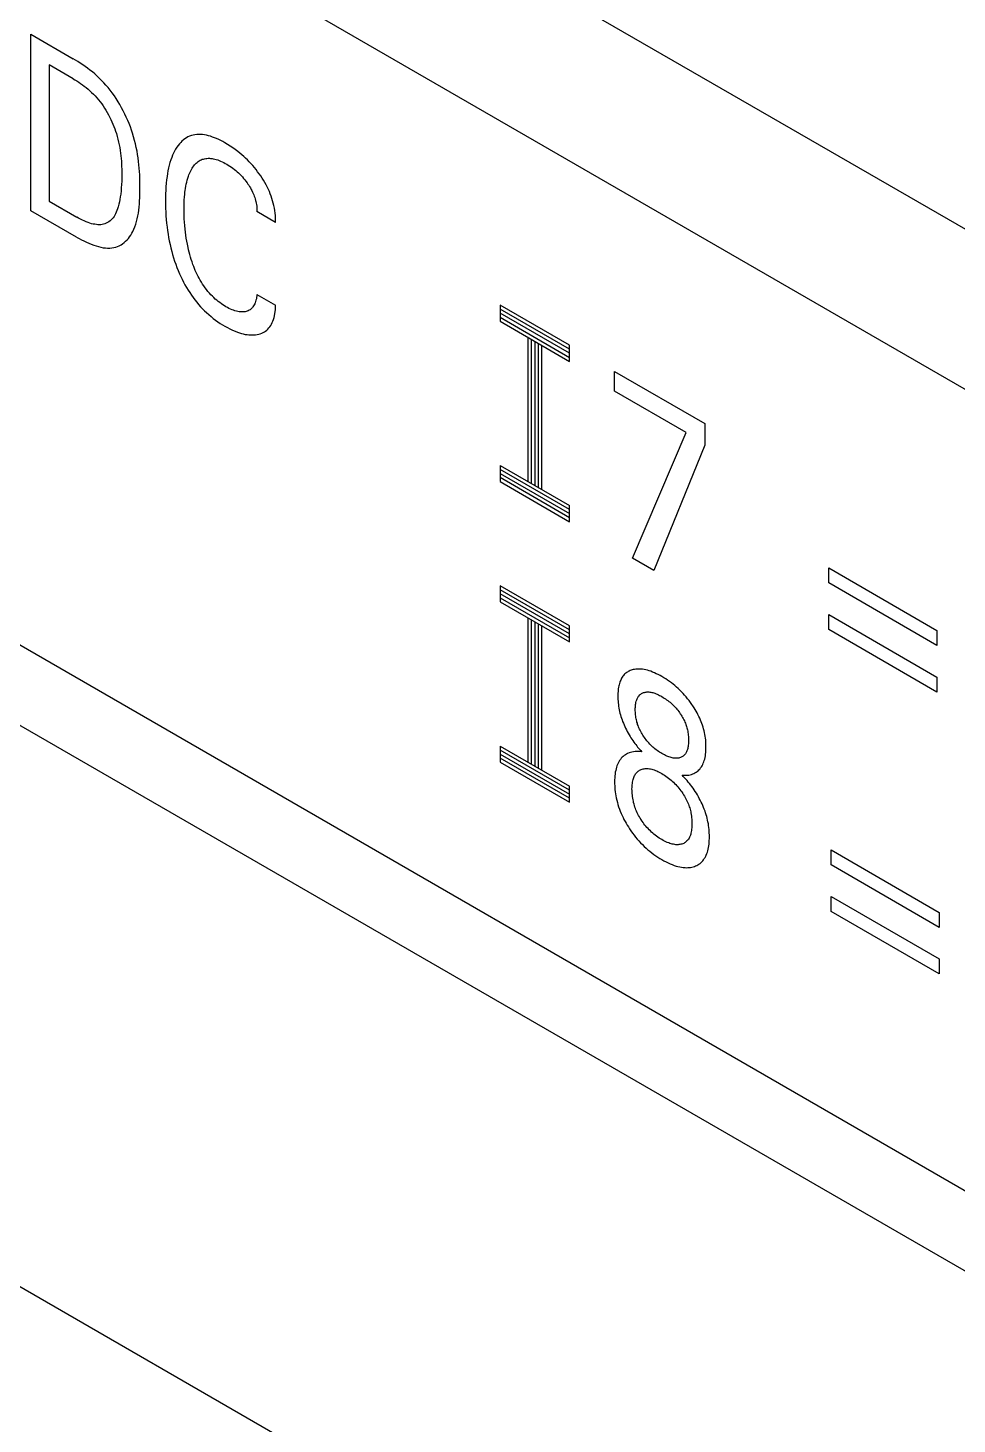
# Model space of a CAD drawing. Extents: x 0 to 420, y 0 to 297.
# Drawn here: x 195.82 to 205.29, y 165.42 to 179.64 of the extents above; entities that cross this region are included whole.
import ezdxf

# ---------------------------------------------------------------- set-up
doc = ezdxf.new("R2010")
doc.units = 0
doc.header["$LTSCALE"] = 23.1
doc.layers.add('40000_ISO', color=7, linetype='CONTINUOUS')

msp = doc.modelspace()

# ---------------------------------------------------------------- linework, layer by layer
at = {"layer": '40000_ISO', "color": 7, "linetype": 'CONTINUOUS'}
for p, q in [((220.716, 168.734), (171.572, 197.107)), ((220.009, 167.509), (170.865, 195.882)), ((220.009, 159.344), (170.865, 187.717)), ((219.656, 158.732), (170.511, 187.104)), ((165.562, 184.247), (214.706, 155.874)), ((195.856, 177.779), (195.856, 179.576)), ((195.856, 179.576), (196.285, 179.328)), ((196.309, 179.314), (196.285, 179.328)), ((196.041, 179.265), (196.041, 177.876)), ((196.285, 179.124), (196.041, 179.265)), ((196.334, 179.299), (196.309, 179.314)), ((196.358, 179.283), (196.334, 179.299)), ((196.383, 179.266), (196.358, 179.283)), ((196.408, 179.249), (196.383, 179.266)), ((196.432, 179.231), (196.408, 179.249)), ((196.457, 179.212), (196.432, 179.231)), ((196.481, 179.193), (196.457, 179.212)), ((196.505, 179.172), (196.481, 179.193)), ((196.285, 179.124), (196.304, 179.113)), ((196.304, 179.113), (196.323, 179.101)), ((196.323, 179.101), (196.342, 179.089)), ((196.342, 179.089), (196.361, 179.076)), ((196.361, 179.076), (196.38, 179.062)), ((196.38, 179.062), (196.399, 179.048)), ((196.399, 179.048), (196.418, 179.033)), ((196.418, 179.033), (196.437, 179.017)), ((196.529, 179.151), (196.505, 179.172)), ((196.552, 179.129), (196.529, 179.151)), ((196.575, 179.107), (196.552, 179.129)), ((196.598, 179.083), (196.575, 179.107)), ((196.62, 179.059), (196.598, 179.083)), ((196.642, 179.033), (196.62, 179.059)), ((196.663, 179.007), (196.642, 179.033)), ((196.437, 179.017), (196.456, 179.001)), ((196.456, 179.001), (196.474, 178.984)), ((196.474, 178.984), (196.492, 178.967)), ((196.492, 178.967), (196.51, 178.948)), ((196.51, 178.948), (196.527, 178.929)), ((196.527, 178.929), (196.544, 178.91)), ((196.544, 178.91), (196.56, 178.889)), ((196.56, 178.889), (196.576, 178.868)), ((196.684, 178.979), (196.663, 179.007)), ((196.705, 178.95), (196.684, 178.979)), ((196.724, 178.921), (196.705, 178.95)), ((196.743, 178.89), (196.724, 178.921)), ((196.762, 178.86), (196.743, 178.89)), ((196.576, 178.868), (196.591, 178.847)), ((196.591, 178.847), (196.605, 178.825)), ((196.605, 178.825), (196.619, 178.803)), ((196.619, 178.803), (196.632, 178.78)), ((196.632, 178.78), (196.645, 178.757)), ((196.645, 178.757), (196.657, 178.734)), ((196.779, 178.828), (196.762, 178.86)), ((196.796, 178.796), (196.779, 178.828)), ((196.812, 178.764), (196.796, 178.796)), ((196.827, 178.732), (196.812, 178.764)), ((196.657, 178.734), (196.669, 178.71)), ((196.669, 178.71), (196.68, 178.686)), ((196.68, 178.686), (196.69, 178.662)), ((196.69, 178.662), (196.7, 178.638)), ((196.7, 178.638), (196.709, 178.613)), ((196.709, 178.613), (196.718, 178.589)), ((196.841, 178.699), (196.827, 178.732)), ((196.855, 178.666), (196.841, 178.699)), ((196.868, 178.633), (196.855, 178.666)), ((196.879, 178.601), (196.868, 178.633)), ((196.718, 178.589), (196.726, 178.565)), ((196.726, 178.565), (196.734, 178.536)), ((196.734, 178.536), (196.742, 178.507)), ((196.742, 178.507), (196.749, 178.478)), ((196.749, 178.478), (196.755, 178.45)), ((196.89, 178.568), (196.879, 178.601)), ((196.901, 178.531), (196.89, 178.568)), ((196.911, 178.495), (196.901, 178.531)), ((196.92, 178.459), (196.911, 178.495)), ((197.381, 178.475), (197.368, 178.461)), ((197.394, 178.488), (197.381, 178.475)), ((197.408, 178.501), (197.394, 178.488)), ((197.423, 178.512), (197.408, 178.501)), ((197.439, 178.522), (197.423, 178.512)), ((197.455, 178.531), (197.439, 178.522)), ((197.472, 178.539), (197.455, 178.531)), ((197.49, 178.545), (197.472, 178.539)), ((197.507, 178.55), (197.49, 178.545)), ((197.525, 178.553), (197.507, 178.55)), ((197.544, 178.555), (197.525, 178.553)), ((197.563, 178.556), (197.544, 178.555)), ((197.583, 178.556), (197.563, 178.556)), ((197.603, 178.555), (197.583, 178.556)), ((197.623, 178.552), (197.603, 178.555)), ((197.644, 178.548), (197.623, 178.552)), ((197.664, 178.543), (197.644, 178.548)), ((197.685, 178.537), (197.664, 178.543)), ((197.705, 178.53), (197.685, 178.537)), ((197.726, 178.523), (197.705, 178.53)), ((197.747, 178.514), (197.726, 178.523)), ((197.768, 178.504), (197.747, 178.514)), ((197.789, 178.494), (197.768, 178.504)), ((197.81, 178.483), (197.789, 178.494)), ((197.831, 178.471), (197.81, 178.483)), ((197.858, 178.455), (197.831, 178.471)), ((196.755, 178.45), (196.76, 178.422)), ((196.76, 178.422), (196.765, 178.394)), ((196.765, 178.394), (196.769, 178.366)), ((196.769, 178.366), (196.772, 178.339)), ((196.772, 178.339), (196.775, 178.311)), ((196.928, 178.423), (196.92, 178.459)), ((196.936, 178.387), (196.928, 178.423)), ((196.942, 178.352), (196.936, 178.387)), ((196.947, 178.317), (196.942, 178.352)), ((197.289, 178.323), (197.28, 178.297)), ((197.298, 178.345), (197.289, 178.323)), ((197.308, 178.367), (197.298, 178.345)), ((197.318, 178.387), (197.308, 178.367)), ((197.329, 178.407), (197.318, 178.387)), ((197.341, 178.426), (197.329, 178.407)), ((197.354, 178.444), (197.341, 178.426)), ((197.368, 178.461), (197.354, 178.444)), ((197.884, 178.438), (197.858, 178.455)), ((197.911, 178.421), (197.884, 178.438)), ((197.937, 178.402), (197.911, 178.421)), ((197.964, 178.382), (197.937, 178.402)), ((197.984, 178.366), (197.964, 178.382)), ((198.003, 178.349), (197.984, 178.366)), ((198.023, 178.332), (198.003, 178.349)), ((198.042, 178.314), (198.023, 178.332)), ((196.775, 178.311), (196.777, 178.284)), ((196.777, 178.284), (196.778, 178.257)), ((196.778, 178.257), (196.779, 178.231)), ((196.779, 178.231), (196.78, 178.204)), ((196.78, 178.204), (196.781, 178.178)), ((196.781, 178.178), (196.781, 178.152)), ((196.952, 178.282), (196.947, 178.317)), ((196.955, 178.247), (196.952, 178.282)), ((196.959, 178.213), (196.955, 178.247)), ((196.961, 178.179), (196.959, 178.213)), ((196.963, 178.145), (196.961, 178.179)), ((197.251, 178.187), (197.246, 178.158)), ((197.257, 178.216), (197.251, 178.187)), ((197.264, 178.244), (197.257, 178.216)), ((197.271, 178.271), (197.264, 178.244)), ((197.28, 178.297), (197.271, 178.271)), ((197.476, 178.173), (197.483, 178.187)), ((197.483, 178.187), (197.49, 178.2)), ((197.49, 178.2), (197.497, 178.212)), ((197.497, 178.212), (197.505, 178.224)), ((197.505, 178.224), (197.514, 178.236)), ((197.514, 178.236), (197.522, 178.245)), ((197.522, 178.245), (197.53, 178.255)), ((197.53, 178.255), (197.539, 178.264)), ((197.539, 178.264), (197.548, 178.272)), ((197.548, 178.272), (197.558, 178.279)), ((197.558, 178.279), (197.568, 178.286)), ((197.568, 178.286), (197.578, 178.293)), ((197.578, 178.293), (197.589, 178.298)), ((197.589, 178.298), (197.601, 178.303)), ((197.601, 178.303), (197.612, 178.306)), ((197.612, 178.306), (197.624, 178.309)), ((197.624, 178.309), (197.636, 178.311)), ((197.636, 178.311), (197.648, 178.312)), ((197.648, 178.312), (197.66, 178.313)), ((197.66, 178.313), (197.673, 178.313)), ((197.673, 178.313), (197.686, 178.312)), ((197.686, 178.312), (197.7, 178.31)), ((197.7, 178.31), (197.713, 178.308)), ((197.713, 178.308), (197.728, 178.305)), ((197.728, 178.305), (197.743, 178.301)), ((197.743, 178.301), (197.758, 178.296)), ((197.758, 178.296), (197.773, 178.29)), ((197.773, 178.29), (197.788, 178.284)), ((197.788, 178.284), (197.804, 178.277)), ((197.804, 178.277), (197.819, 178.269)), ((197.819, 178.269), (197.835, 178.261)), ((197.835, 178.261), (197.85, 178.252)), ((197.85, 178.252), (197.866, 178.243)), ((197.866, 178.243), (197.882, 178.233)), ((197.882, 178.233), (197.897, 178.223)), ((197.897, 178.223), (197.913, 178.212)), ((197.913, 178.212), (197.928, 178.2)), ((197.928, 178.2), (197.942, 178.188)), ((197.942, 178.188), (197.956, 178.176)), ((198.061, 178.296), (198.042, 178.314)), ((198.08, 178.277), (198.061, 178.296)), ((198.098, 178.258), (198.08, 178.277)), ((198.115, 178.239), (198.098, 178.258)), ((198.132, 178.219), (198.115, 178.239)), ((198.149, 178.198), (198.132, 178.219)), ((198.165, 178.177), (198.149, 178.198)), ((198.181, 178.156), (198.165, 178.177)), ((196.778, 178.048), (196.776, 178.014)), ((196.78, 178.082), (196.778, 178.048)), ((196.781, 178.152), (196.78, 178.117)), ((196.78, 178.117), (196.78, 178.082)), ((196.964, 178.111), (196.963, 178.145)), ((196.965, 178.077), (196.964, 178.111)), ((196.966, 178.044), (196.965, 178.077)), ((196.966, 178.011), (196.966, 178.044)), ((197.233, 178.06), (197.231, 178.024)), ((197.237, 178.094), (197.233, 178.06)), ((197.242, 178.129), (197.237, 178.094)), ((197.246, 178.158), (197.242, 178.129)), ((197.433, 178.029), (197.437, 178.05)), ((197.437, 178.05), (197.442, 178.071)), ((197.442, 178.071), (197.447, 178.091)), ((197.447, 178.091), (197.453, 178.111)), ((197.453, 178.111), (197.459, 178.131)), ((197.459, 178.131), (197.465, 178.145)), ((197.465, 178.145), (197.47, 178.159)), ((197.47, 178.159), (197.476, 178.173)), ((197.956, 178.176), (197.97, 178.164)), ((197.97, 178.164), (197.984, 178.151)), ((197.984, 178.151), (197.997, 178.137)), ((197.997, 178.137), (198.01, 178.123)), ((198.01, 178.123), (198.022, 178.109)), ((198.022, 178.109), (198.034, 178.095)), ((198.034, 178.095), (198.046, 178.08)), ((198.046, 178.08), (198.057, 178.064)), ((198.057, 178.064), (198.066, 178.051)), ((198.066, 178.051), (198.075, 178.038)), ((198.075, 178.038), (198.083, 178.025)), ((198.196, 178.134), (198.181, 178.156)), ((198.211, 178.112), (198.196, 178.134)), ((198.225, 178.09), (198.211, 178.112)), ((198.238, 178.067), (198.225, 178.09)), ((198.251, 178.044), (198.238, 178.067)), ((198.263, 178.021), (198.251, 178.044)), ((196.762, 177.895), (196.757, 177.87)), ((196.766, 177.922), (196.762, 177.895)), ((196.77, 177.948), (196.766, 177.922)), ((196.773, 177.981), (196.77, 177.948)), ((196.776, 178.014), (196.773, 177.981)), ((196.962, 177.879), (196.964, 177.912)), ((196.964, 177.912), (196.965, 177.944)), ((196.965, 177.944), (196.966, 177.977)), ((196.966, 177.977), (196.966, 178.011)), ((197.227, 177.952), (197.226, 177.915)), ((197.226, 177.915), (197.226, 177.878)), ((197.228, 177.988), (197.227, 177.952)), ((197.231, 178.024), (197.228, 177.988)), ((197.418, 177.89), (197.42, 177.919)), ((197.42, 177.919), (197.422, 177.949)), ((197.422, 177.949), (197.424, 177.967)), ((197.424, 177.967), (197.427, 177.985)), ((197.427, 177.985), (197.43, 178.007)), ((197.43, 178.007), (197.433, 178.029)), ((198.083, 178.025), (198.092, 178.011)), ((198.092, 178.011), (198.099, 177.997)), ((198.099, 177.997), (198.107, 177.984)), ((198.107, 177.984), (198.113, 177.969)), ((198.113, 177.969), (198.12, 177.956)), ((198.12, 177.956), (198.125, 177.942)), ((198.125, 177.942), (198.13, 177.928)), ((198.13, 177.928), (198.135, 177.914)), ((198.135, 177.914), (198.14, 177.9)), ((198.14, 177.9), (198.143, 177.885)), ((198.274, 177.997), (198.263, 178.021)), ((198.284, 177.974), (198.274, 177.997)), ((198.294, 177.95), (198.284, 177.974)), ((198.302, 177.927), (198.294, 177.95)), ((198.31, 177.903), (198.302, 177.927)), ((198.317, 177.879), (198.31, 177.903)), ((196.321, 177.511), (195.856, 177.779)), ((196.041, 177.876), (196.322, 177.714)), ((196.725, 177.764), (196.718, 177.749)), ((196.732, 177.78), (196.725, 177.764)), ((196.738, 177.797), (196.732, 177.78)), ((196.745, 177.82), (196.738, 177.797)), ((196.752, 177.845), (196.745, 177.82)), ((196.757, 177.87), (196.752, 177.845)), ((196.945, 177.726), (196.95, 177.755)), ((196.95, 177.755), (196.954, 177.785)), ((196.954, 177.785), (196.958, 177.816)), ((196.958, 177.816), (196.96, 177.848)), ((196.96, 177.848), (196.962, 177.879)), ((197.226, 177.878), (197.226, 177.841)), ((197.226, 177.841), (197.227, 177.804)), ((197.227, 177.804), (197.228, 177.766)), ((197.228, 177.766), (197.231, 177.728)), ((197.416, 177.829), (197.417, 177.859)), ((197.416, 177.798), (197.416, 177.829)), ((197.416, 177.765), (197.416, 177.798)), ((197.417, 177.731), (197.416, 177.765)), ((197.417, 177.859), (197.418, 177.89)), ((198.143, 177.885), (198.147, 177.872)), ((198.147, 177.872), (198.15, 177.856)), ((198.15, 177.856), (198.153, 177.841)), ((198.153, 177.841), (198.155, 177.827)), ((198.155, 177.827), (198.157, 177.812)), ((198.157, 177.812), (198.158, 177.798)), ((198.158, 177.798), (198.158, 177.784)), ((198.158, 177.784), (198.158, 177.77)), ((198.348, 177.661), (198.158, 177.77)), ((198.324, 177.856), (198.317, 177.879)), ((198.329, 177.832), (198.324, 177.856)), ((198.335, 177.807), (198.329, 177.832)), ((198.339, 177.781), (198.335, 177.807)), ((198.343, 177.756), (198.339, 177.781)), ((198.345, 177.732), (198.343, 177.756)), ((196.341, 177.703), (196.322, 177.714)), ((196.361, 177.693), (196.341, 177.703)), ((196.38, 177.683), (196.361, 177.693)), ((196.399, 177.675), (196.38, 177.683)), ((196.418, 177.666), (196.399, 177.675)), ((196.437, 177.659), (196.418, 177.666)), ((196.455, 177.653), (196.437, 177.659)), ((196.474, 177.647), (196.455, 177.653)), ((196.49, 177.644), (196.474, 177.647)), ((196.506, 177.641), (196.49, 177.644)), ((196.522, 177.638), (196.506, 177.641)), ((196.537, 177.637), (196.522, 177.638)), ((196.552, 177.637), (196.537, 177.637)), ((196.567, 177.637), (196.552, 177.637)), ((196.581, 177.639), (196.567, 177.637)), ((196.595, 177.641), (196.581, 177.639)), ((196.609, 177.646), (196.595, 177.641)), ((196.623, 177.651), (196.609, 177.646)), ((196.637, 177.658), (196.623, 177.651)), ((196.65, 177.666), (196.637, 177.658)), ((196.662, 177.675), (196.65, 177.666)), ((196.673, 177.685), (196.662, 177.675)), ((196.684, 177.696), (196.673, 177.685)), ((196.694, 177.708), (196.684, 177.696)), ((196.702, 177.721), (196.694, 177.708)), ((196.711, 177.735), (196.702, 177.721)), ((196.718, 177.749), (196.711, 177.735)), ((196.905, 177.591), (196.915, 177.616)), ((196.915, 177.616), (196.924, 177.642)), ((196.924, 177.642), (196.932, 177.669)), ((196.932, 177.669), (196.939, 177.697)), ((196.939, 177.697), (196.945, 177.726)), ((197.231, 177.728), (197.234, 177.69)), ((197.234, 177.69), (197.237, 177.651)), ((197.237, 177.651), (197.242, 177.612)), ((197.242, 177.612), (197.246, 177.577)), ((197.418, 177.697), (197.417, 177.731)), ((197.42, 177.663), (197.418, 177.697)), ((197.422, 177.628), (197.42, 177.663)), ((197.426, 177.593), (197.422, 177.628)), ((198.347, 177.707), (198.345, 177.732)), ((198.348, 177.684), (198.347, 177.707)), ((198.348, 177.661), (198.348, 177.684)), ((196.321, 177.511), (196.346, 177.497)), ((196.346, 177.497), (196.371, 177.484)), ((196.371, 177.484), (196.395, 177.471)), ((196.395, 177.471), (196.42, 177.459)), ((196.805, 177.455), (196.82, 177.468)), ((196.82, 177.468), (196.835, 177.482)), ((196.835, 177.482), (196.848, 177.497)), ((196.848, 177.497), (196.861, 177.513)), ((196.861, 177.513), (196.873, 177.53)), ((196.873, 177.53), (196.884, 177.549)), ((196.884, 177.549), (196.894, 177.568)), ((196.894, 177.568), (196.905, 177.591)), ((197.246, 177.577), (197.252, 177.542)), ((197.252, 177.542), (197.258, 177.507)), ((197.258, 177.507), (197.264, 177.472)), ((197.264, 177.472), (197.272, 177.436)), ((197.429, 177.562), (197.426, 177.593)), ((197.433, 177.531), (197.429, 177.562)), ((197.438, 177.5), (197.433, 177.531)), ((197.443, 177.469), (197.438, 177.5)), ((197.449, 177.437), (197.443, 177.469)), ((196.42, 177.459), (196.445, 177.448)), ((196.445, 177.448), (196.47, 177.438)), ((196.47, 177.438), (196.495, 177.429)), ((196.495, 177.429), (196.519, 177.42)), ((196.519, 177.42), (196.543, 177.414)), ((196.543, 177.414), (196.567, 177.408)), ((196.567, 177.408), (196.59, 177.403)), ((196.59, 177.403), (196.614, 177.401)), ((196.614, 177.401), (196.636, 177.399)), ((196.636, 177.399), (196.658, 177.399)), ((196.658, 177.399), (196.679, 177.401)), ((196.679, 177.401), (196.699, 177.404)), ((196.699, 177.404), (196.719, 177.409)), ((196.719, 177.409), (196.737, 177.415)), ((196.737, 177.415), (196.755, 177.423)), ((196.755, 177.423), (196.773, 177.432)), ((196.773, 177.432), (196.789, 177.443)), ((196.789, 177.443), (196.805, 177.455)), ((197.272, 177.436), (197.28, 177.401)), ((197.28, 177.401), (197.289, 177.365)), ((197.289, 177.365), (197.298, 177.332)), ((197.298, 177.332), (197.308, 177.3)), ((197.456, 177.405), (197.449, 177.437)), ((197.461, 177.381), (197.456, 177.405)), ((197.468, 177.356), (197.461, 177.381)), ((197.474, 177.332), (197.468, 177.356)), ((197.481, 177.307), (197.474, 177.332)), ((197.308, 177.3), (197.319, 177.267)), ((197.319, 177.267), (197.33, 177.235)), ((197.33, 177.235), (197.342, 177.202)), ((197.342, 177.202), (197.355, 177.17)), ((197.489, 177.282), (197.481, 177.307)), ((197.497, 177.258), (197.489, 177.282)), ((197.506, 177.233), (197.497, 177.258)), ((197.514, 177.212), (197.506, 177.233)), ((197.522, 177.192), (197.514, 177.212)), ((197.53, 177.171), (197.522, 177.192)), ((197.355, 177.17), (197.369, 177.138)), ((197.369, 177.138), (197.382, 177.109)), ((197.382, 177.109), (197.395, 177.081)), ((197.395, 177.081), (197.409, 177.053)), ((197.409, 177.053), (197.424, 177.026)), ((197.539, 177.151), (197.53, 177.171)), ((197.549, 177.131), (197.539, 177.151)), ((197.559, 177.111), (197.549, 177.131)), ((197.569, 177.091), (197.559, 177.111)), ((197.58, 177.071), (197.569, 177.091)), ((197.592, 177.052), (197.58, 177.071)), ((197.604, 177.032), (197.592, 177.052)), ((197.424, 177.026), (197.44, 176.998)), ((197.44, 176.998), (197.456, 176.971)), ((197.456, 176.971), (197.473, 176.945)), ((197.473, 176.945), (197.49, 176.919)), ((197.49, 176.919), (197.508, 176.895)), ((197.617, 177.013), (197.604, 177.032)), ((197.631, 176.994), (197.617, 177.013)), ((197.644, 176.976), (197.631, 176.994)), ((197.659, 176.958), (197.644, 176.976)), ((197.673, 176.941), (197.659, 176.958)), ((197.688, 176.924), (197.673, 176.941)), ((197.704, 176.908), (197.688, 176.924)), ((197.718, 176.894), (197.704, 176.908)), ((198.156, 176.911), (198.154, 176.896)), ((198.158, 176.926), (198.156, 176.911)), ((198.158, 176.926), (198.348, 176.817)), ((197.508, 176.895), (197.526, 176.87)), ((197.526, 176.87), (197.544, 176.847)), ((197.544, 176.847), (197.564, 176.824)), ((197.564, 176.824), (197.583, 176.802)), ((197.583, 176.802), (197.603, 176.781)), ((197.603, 176.781), (197.624, 176.761)), ((197.624, 176.761), (197.644, 176.741)), ((197.733, 176.88), (197.718, 176.894)), ((197.749, 176.867), (197.733, 176.88)), ((197.764, 176.855), (197.749, 176.867)), ((197.779, 176.843), (197.764, 176.855)), ((197.795, 176.832), (197.779, 176.843)), ((197.81, 176.822), (197.795, 176.832)), ((197.826, 176.812), (197.81, 176.822)), ((197.842, 176.802), (197.826, 176.812)), ((197.857, 176.794), (197.842, 176.802)), ((197.873, 176.785), (197.857, 176.794)), ((197.889, 176.778), (197.873, 176.785)), ((197.904, 176.771), (197.889, 176.778)), ((197.92, 176.765), (197.904, 176.771)), ((197.934, 176.76), (197.92, 176.765)), ((197.948, 176.756), (197.934, 176.76)), ((197.962, 176.753), (197.948, 176.756)), ((198.059, 176.757), (198.049, 176.754)), ((198.069, 176.761), (198.059, 176.757)), ((198.078, 176.766), (198.069, 176.761)), ((198.087, 176.771), (198.078, 176.766)), ((198.095, 176.777), (198.087, 176.771)), ((198.103, 176.784), (198.095, 176.777)), ((198.111, 176.792), (198.103, 176.784)), ((198.117, 176.801), (198.111, 176.792)), ((198.124, 176.81), (198.117, 176.801)), ((198.13, 176.82), (198.124, 176.81)), ((198.135, 176.831), (198.13, 176.82)), ((198.14, 176.842), (198.135, 176.831)), ((198.144, 176.855), (198.14, 176.842)), ((198.148, 176.868), (198.144, 176.855)), ((198.152, 176.882), (198.148, 176.868)), ((198.154, 176.896), (198.152, 176.882)), ((198.344, 176.751), (198.346, 176.773)), ((198.346, 176.773), (198.347, 176.794)), ((198.347, 176.794), (198.348, 176.817)), ((200.634, 176.817), (200.634, 176.654)), ((201.341, 176.409), (200.634, 176.817)), ((201.341, 176.368), (200.634, 176.776)), ((197.644, 176.741), (197.667, 176.721)), ((197.667, 176.721), (197.69, 176.701)), ((197.69, 176.701), (197.713, 176.683)), ((197.713, 176.683), (197.737, 176.665)), ((197.737, 176.665), (197.76, 176.648)), ((197.76, 176.648), (197.784, 176.632)), ((197.784, 176.632), (197.807, 176.618)), ((197.807, 176.618), (197.831, 176.603)), ((197.975, 176.751), (197.962, 176.753)), ((197.989, 176.749), (197.975, 176.751)), ((198.001, 176.748), (197.989, 176.749)), ((198.014, 176.749), (198.001, 176.748)), ((198.026, 176.75), (198.014, 176.749)), ((198.037, 176.751), (198.026, 176.75)), ((198.049, 176.754), (198.037, 176.751)), ((198.298, 176.611), (198.306, 176.625)), ((198.306, 176.625), (198.314, 176.64)), ((198.314, 176.64), (198.32, 176.656)), ((198.32, 176.656), (198.326, 176.672)), ((198.326, 176.672), (198.332, 176.691)), ((198.332, 176.691), (198.337, 176.71)), ((198.337, 176.71), (198.341, 176.731)), ((198.341, 176.731), (198.344, 176.751)), ((201.341, 176.327), (200.634, 176.735)), ((200.634, 176.695), (201.341, 176.286)), ((200.634, 176.654), (201.341, 176.245)), ((197.831, 176.603), (197.857, 176.589)), ((197.857, 176.589), (197.883, 176.575)), ((197.883, 176.575), (197.909, 176.563)), ((197.909, 176.563), (197.935, 176.552)), ((197.935, 176.552), (197.96, 176.542)), ((197.96, 176.542), (197.98, 176.535)), ((197.98, 176.535), (197.999, 176.529)), ((197.999, 176.529), (198.019, 176.524)), ((198.019, 176.524), (198.038, 176.52)), ((198.038, 176.52), (198.057, 176.517)), ((198.057, 176.517), (198.075, 176.515)), ((198.075, 176.515), (198.093, 176.514)), ((198.093, 176.514), (198.11, 176.514)), ((198.11, 176.514), (198.127, 176.514)), ((198.127, 176.514), (198.144, 176.516)), ((198.144, 176.516), (198.16, 176.519)), ((198.16, 176.519), (198.176, 176.522)), ((198.176, 176.522), (198.191, 176.527)), ((198.191, 176.527), (198.206, 176.532)), ((198.206, 176.532), (198.22, 176.539)), ((198.22, 176.539), (198.233, 176.546)), ((198.233, 176.546), (198.246, 176.554)), ((198.246, 176.554), (198.258, 176.564)), ((198.258, 176.564), (198.269, 176.574)), ((198.269, 176.574), (198.28, 176.586)), ((198.28, 176.586), (198.289, 176.598)), ((198.289, 176.598), (198.298, 176.611)), ((200.917, 176.49), (200.917, 175.021)), ((200.952, 176.47), (200.952, 175)), ((200.988, 176.45), (200.988, 174.98)), ((201.023, 176.429), (201.023, 174.959)), ((201.059, 174.939), (201.059, 176.409)), ((201.341, 176.245), (201.341, 176.409)), ((201.801, 175.942), (201.801, 176.143)), ((201.801, 176.143), (202.721, 175.612)), ((202.53, 175.521), (201.801, 175.942)), ((201.984, 174.241), (202.53, 175.521)), ((202.721, 175.612), (202.721, 175.392)), ((202.721, 175.392), (202.202, 174.116)), ((200.634, 175.184), (200.634, 175.021)), ((200.634, 175.184), (201.341, 174.776)), ((201.341, 174.735), (200.634, 175.143)), ((200.634, 175.102), (201.341, 174.694)), ((201.341, 174.653), (200.634, 175.062)), ((200.634, 175.021), (201.341, 174.612)), ((201.341, 174.612), (201.341, 174.776)), ((202.202, 174.116), (201.984, 174.241)), ((203.982, 173.988), (203.982, 174.141)), ((203.982, 174.141), (205.085, 173.504)), ((200.634, 173.959), (200.634, 173.796)), ((201.341, 173.551), (200.634, 173.959)), ((201.341, 173.51), (200.634, 173.918)), ((205.085, 173.351), (203.982, 173.988)), ((201.341, 173.469), (200.634, 173.878)), ((200.634, 173.837), (201.341, 173.429)), ((200.634, 173.796), (201.341, 173.388)), ((200.917, 173.633), (200.917, 172.163)), ((203.982, 173.514), (203.982, 173.667)), ((203.982, 173.667), (205.085, 173.03)), ((200.952, 173.612), (200.952, 172.143)), ((200.988, 173.592), (200.988, 172.122)), ((201.023, 173.571), (201.023, 172.102)), ((201.059, 172.081), (201.059, 173.551)), ((201.341, 173.388), (201.341, 173.551)), ((205.085, 172.877), (203.982, 173.514)), ((205.085, 173.504), (205.085, 173.351)), ((201.906, 173.062), (201.899, 173.054)), ((201.914, 173.069), (201.906, 173.062)), ((201.923, 173.075), (201.914, 173.069)), ((201.931, 173.081), (201.923, 173.075)), ((201.94, 173.086), (201.931, 173.081)), ((201.95, 173.091), (201.94, 173.086)), ((201.959, 173.095), (201.95, 173.091)), ((201.969, 173.099), (201.959, 173.095)), ((201.979, 173.102), (201.969, 173.099)), ((201.991, 173.106), (201.979, 173.102)), ((202.003, 173.108), (201.991, 173.106)), ((202.016, 173.11), (202.003, 173.108)), ((202.029, 173.111), (202.016, 173.11)), ((202.042, 173.111), (202.029, 173.111)), ((202.055, 173.111), (202.042, 173.111)), ((202.068, 173.111), (202.055, 173.111)), ((202.085, 173.109), (202.068, 173.111)), ((202.101, 173.106), (202.085, 173.109)), ((202.118, 173.103), (202.101, 173.106)), ((202.135, 173.099), (202.118, 173.103)), ((202.152, 173.094), (202.135, 173.099)), ((202.17, 173.088), (202.152, 173.094)), ((202.188, 173.081), (202.17, 173.088)), ((202.207, 173.073), (202.188, 173.081)), ((202.226, 173.064), (202.207, 173.073)), ((202.245, 173.055), (202.226, 173.064)), ((201.841, 172.925), (201.839, 172.91)), ((201.844, 172.939), (201.841, 172.925)), ((201.847, 172.952), (201.844, 172.939)), ((201.851, 172.965), (201.847, 172.952)), ((201.854, 172.977), (201.851, 172.965)), ((201.858, 172.988), (201.854, 172.977)), ((201.863, 172.999), (201.858, 172.988)), ((201.868, 173.009), (201.863, 172.999)), ((201.873, 173.019), (201.868, 173.009)), ((201.879, 173.029), (201.873, 173.019)), ((201.885, 173.038), (201.879, 173.029)), ((201.892, 173.046), (201.885, 173.038)), ((201.899, 173.054), (201.892, 173.046)), ((202.264, 173.045), (202.245, 173.055)), ((202.283, 173.034), (202.264, 173.045)), ((202.303, 173.023), (202.283, 173.034)), ((202.322, 173.011), (202.303, 173.023)), ((202.341, 172.998), (202.322, 173.011)), ((202.36, 172.985), (202.341, 172.998)), ((202.379, 172.971), (202.36, 172.985)), ((202.397, 172.956), (202.379, 172.971)), ((202.415, 172.942), (202.397, 172.956)), ((202.432, 172.927), (202.415, 172.942)), ((202.449, 172.912), (202.432, 172.927)), ((205.085, 173.03), (205.085, 172.877)), ((201.836, 172.881), (201.835, 172.866)), ((201.835, 172.866), (201.835, 172.85)), ((201.835, 172.85), (201.835, 172.835)), ((201.835, 172.835), (201.835, 172.818)), ((201.835, 172.818), (201.835, 172.801)), ((201.835, 172.801), (201.836, 172.784)), ((201.838, 172.896), (201.836, 172.881)), ((201.836, 172.784), (201.838, 172.767)), ((201.839, 172.91), (201.838, 172.896)), ((202.019, 172.772), (202.021, 172.783)), ((202.021, 172.783), (202.024, 172.791)), ((202.024, 172.791), (202.027, 172.799)), ((202.027, 172.799), (202.03, 172.807)), ((202.03, 172.807), (202.033, 172.814)), ((202.033, 172.814), (202.037, 172.822)), ((202.037, 172.822), (202.041, 172.828)), ((202.041, 172.828), (202.045, 172.835)), ((202.045, 172.835), (202.05, 172.84)), ((202.05, 172.84), (202.055, 172.847)), ((202.055, 172.847), (202.061, 172.852)), ((202.061, 172.852), (202.068, 172.857)), ((202.068, 172.857), (202.074, 172.862)), ((202.074, 172.862), (202.081, 172.866)), ((202.081, 172.866), (202.089, 172.869)), ((202.089, 172.869), (202.096, 172.872)), ((202.096, 172.872), (202.105, 172.874)), ((202.105, 172.874), (202.113, 172.876)), ((202.113, 172.876), (202.122, 172.877)), ((202.122, 172.877), (202.131, 172.878)), ((202.131, 172.878), (202.14, 172.878)), ((202.14, 172.878), (202.15, 172.878)), ((202.15, 172.878), (202.16, 172.877)), ((202.16, 172.877), (202.17, 172.875)), ((202.17, 172.875), (202.18, 172.873)), ((202.18, 172.873), (202.191, 172.871)), ((202.191, 172.871), (202.201, 172.868)), ((202.201, 172.868), (202.212, 172.864)), ((202.212, 172.864), (202.224, 172.86)), ((202.224, 172.86), (202.236, 172.855)), ((202.236, 172.855), (202.248, 172.849)), ((202.248, 172.849), (202.259, 172.843)), ((202.259, 172.843), (202.271, 172.837)), ((202.271, 172.837), (202.283, 172.83)), ((202.283, 172.83), (202.295, 172.823)), ((202.295, 172.823), (202.307, 172.816)), ((202.307, 172.816), (202.319, 172.808)), ((202.319, 172.808), (202.331, 172.799)), ((202.331, 172.799), (202.343, 172.791)), ((202.343, 172.791), (202.355, 172.781)), ((202.355, 172.781), (202.366, 172.773)), ((202.466, 172.896), (202.449, 172.912)), ((202.482, 172.879), (202.466, 172.896)), ((202.499, 172.862), (202.482, 172.879)), ((202.514, 172.845), (202.499, 172.862)), ((202.53, 172.827), (202.514, 172.845)), ((202.545, 172.809), (202.53, 172.827)), ((202.559, 172.79), (202.545, 172.809)), ((202.574, 172.771), (202.559, 172.79)), ((201.838, 172.767), (201.84, 172.75)), ((201.84, 172.75), (201.842, 172.732)), ((201.842, 172.732), (201.845, 172.714)), ((201.845, 172.714), (201.848, 172.696)), ((201.848, 172.696), (201.852, 172.679)), ((201.852, 172.679), (201.856, 172.663)), ((201.856, 172.663), (201.86, 172.645)), ((201.86, 172.645), (201.865, 172.628)), ((202.012, 172.712), (202.013, 172.724)), ((202.012, 172.699), (202.012, 172.712)), ((202.012, 172.686), (202.012, 172.699)), ((202.013, 172.673), (202.012, 172.686)), ((202.013, 172.724), (202.014, 172.737)), ((202.014, 172.659), (202.013, 172.673)), ((202.014, 172.737), (202.015, 172.749)), ((202.015, 172.646), (202.014, 172.659)), ((202.015, 172.749), (202.017, 172.761)), ((202.017, 172.632), (202.015, 172.646)), ((202.017, 172.761), (202.019, 172.772)), ((202.019, 172.618), (202.017, 172.632)), ((202.366, 172.773), (202.376, 172.764)), ((202.376, 172.764), (202.387, 172.754)), ((202.387, 172.754), (202.397, 172.744)), ((202.397, 172.744), (202.407, 172.734)), ((202.407, 172.734), (202.417, 172.723)), ((202.417, 172.723), (202.427, 172.713)), ((202.427, 172.713), (202.436, 172.702)), ((202.436, 172.702), (202.445, 172.691)), ((202.445, 172.691), (202.454, 172.68)), ((202.454, 172.68), (202.462, 172.668)), ((202.462, 172.668), (202.47, 172.656)), ((202.47, 172.656), (202.472, 172.654)), ((202.472, 172.654), (202.479, 172.642)), ((202.479, 172.642), (202.486, 172.631)), ((202.588, 172.751), (202.574, 172.771)), ((202.599, 172.735), (202.588, 172.751)), ((202.61, 172.717), (202.599, 172.735)), ((202.621, 172.7), (202.61, 172.717)), ((202.631, 172.683), (202.621, 172.7)), ((202.641, 172.665), (202.631, 172.683)), ((202.65, 172.647), (202.641, 172.665)), ((202.659, 172.629), (202.65, 172.647)), ((201.865, 172.628), (201.871, 172.611)), ((201.871, 172.611), (201.877, 172.594)), ((201.877, 172.594), (201.883, 172.577)), ((201.883, 172.577), (201.89, 172.56)), ((201.89, 172.56), (201.897, 172.542)), ((201.897, 172.542), (201.904, 172.525)), ((201.904, 172.525), (201.913, 172.508)), ((201.913, 172.508), (201.921, 172.491)), ((201.921, 172.491), (201.93, 172.474)), ((202.021, 172.604), (202.019, 172.618)), ((202.024, 172.593), (202.021, 172.604)), ((202.026, 172.581), (202.024, 172.593)), ((202.029, 172.57), (202.026, 172.581)), ((202.033, 172.559), (202.029, 172.57)), ((202.036, 172.547), (202.033, 172.559)), ((202.04, 172.536), (202.036, 172.547)), ((202.044, 172.524), (202.04, 172.536)), ((202.049, 172.513), (202.044, 172.524)), ((202.055, 172.5), (202.049, 172.513)), ((202.061, 172.488), (202.055, 172.5)), ((202.486, 172.631), (202.493, 172.619)), ((202.493, 172.619), (202.5, 172.607)), ((202.5, 172.607), (202.506, 172.595)), ((202.506, 172.595), (202.512, 172.583)), ((202.512, 172.583), (202.517, 172.57)), ((202.517, 172.57), (202.522, 172.559)), ((202.522, 172.559), (202.526, 172.548)), ((202.526, 172.548), (202.53, 172.536)), ((202.53, 172.536), (202.534, 172.525)), ((202.534, 172.525), (202.537, 172.514)), ((202.537, 172.514), (202.54, 172.503)), ((202.54, 172.503), (202.543, 172.491)), ((202.543, 172.491), (202.546, 172.48)), ((202.668, 172.61), (202.659, 172.629)), ((202.676, 172.592), (202.668, 172.61)), ((202.683, 172.574), (202.676, 172.592)), ((202.69, 172.556), (202.683, 172.574)), ((202.696, 172.538), (202.69, 172.556)), ((202.702, 172.52), (202.696, 172.538)), ((202.707, 172.501), (202.702, 172.52)), ((202.712, 172.483), (202.707, 172.501)), ((201.93, 172.474), (201.939, 172.457)), ((201.939, 172.457), (201.948, 172.441)), ((201.948, 172.441), (201.958, 172.425)), ((201.958, 172.425), (201.967, 172.41)), ((201.967, 172.41), (201.977, 172.396)), ((201.977, 172.396), (201.986, 172.382)), ((201.986, 172.382), (201.996, 172.368)), ((201.996, 172.368), (202.006, 172.354)), ((202.006, 172.354), (202.016, 172.341)), ((202.067, 172.475), (202.061, 172.488)), ((202.074, 172.463), (202.067, 172.475)), ((202.081, 172.451), (202.074, 172.463)), ((202.088, 172.439), (202.081, 172.451)), ((202.095, 172.427), (202.088, 172.439)), ((202.104, 172.415), (202.095, 172.427)), ((202.112, 172.403), (202.104, 172.415)), ((202.121, 172.391), (202.112, 172.403)), ((202.13, 172.38), (202.121, 172.391)), ((202.139, 172.369), (202.13, 172.38)), ((202.149, 172.358), (202.139, 172.369)), ((202.159, 172.347), (202.149, 172.358)), ((202.169, 172.337), (202.159, 172.347)), ((202.546, 172.48), (202.548, 172.466)), ((202.548, 172.466), (202.55, 172.452)), ((202.55, 172.452), (202.552, 172.439)), ((202.552, 172.439), (202.553, 172.425)), ((202.553, 172.348), (202.552, 172.336)), ((202.553, 172.425), (202.554, 172.412)), ((202.554, 172.36), (202.553, 172.348)), ((202.554, 172.412), (202.555, 172.399)), ((202.555, 172.373), (202.554, 172.36)), ((202.555, 172.399), (202.555, 172.386)), ((202.555, 172.386), (202.555, 172.373)), ((202.716, 172.465), (202.712, 172.483)), ((202.72, 172.446), (202.716, 172.465)), ((202.724, 172.427), (202.72, 172.446)), ((202.726, 172.408), (202.724, 172.427)), ((202.729, 172.389), (202.726, 172.408)), ((202.73, 172.371), (202.729, 172.389)), ((202.731, 172.352), (202.73, 172.371)), ((202.732, 172.334), (202.731, 172.352)), ((200.634, 172.326), (200.634, 172.163)), ((200.634, 172.326), (201.341, 171.918)), ((201.341, 171.877), (200.634, 172.285)), ((200.634, 172.245), (201.341, 171.836)), ((201.879, 172.212), (201.869, 172.202)), ((201.889, 172.222), (201.879, 172.212)), ((201.899, 172.23), (201.889, 172.222)), ((201.911, 172.238), (201.899, 172.23)), ((201.922, 172.245), (201.911, 172.238)), ((201.934, 172.251), (201.922, 172.245)), ((201.948, 172.257), (201.934, 172.251)), ((201.963, 172.262), (201.948, 172.257)), ((201.978, 172.266), (201.963, 172.262)), ((201.993, 172.269), (201.978, 172.266)), ((202.009, 172.271), (201.993, 172.269)), ((202.026, 172.272), (202.009, 172.271)), ((202.016, 172.341), (202.026, 172.328)), ((202.026, 172.328), (202.036, 172.316)), ((202.043, 172.272), (202.026, 172.272)), ((202.036, 172.316), (202.047, 172.303)), ((202.061, 172.271), (202.043, 172.272)), ((202.047, 172.303), (202.057, 172.291)), ((202.057, 172.291), (202.068, 172.28)), ((202.079, 172.268), (202.061, 172.271)), ((202.068, 172.28), (202.079, 172.268)), ((202.179, 172.327), (202.169, 172.337)), ((202.19, 172.317), (202.179, 172.327)), ((202.201, 172.308), (202.19, 172.317)), ((202.211, 172.299), (202.201, 172.308)), ((202.223, 172.29), (202.211, 172.299)), ((202.235, 172.281), (202.223, 172.29)), ((202.247, 172.272), (202.235, 172.281)), ((202.259, 172.264), (202.247, 172.272)), ((202.271, 172.257), (202.259, 172.264)), ((202.283, 172.25), (202.271, 172.257)), ((202.296, 172.243), (202.283, 172.25)), ((202.308, 172.236), (202.296, 172.243)), ((202.32, 172.231), (202.308, 172.236)), ((202.332, 172.225), (202.32, 172.231)), ((202.344, 172.22), (202.332, 172.225)), ((202.355, 172.216), (202.344, 172.22)), ((202.366, 172.212), (202.355, 172.216)), ((202.377, 172.209), (202.366, 172.212)), ((202.387, 172.207), (202.377, 172.209)), ((202.398, 172.205), (202.387, 172.207)), ((202.455, 172.205), (202.446, 172.204)), ((202.463, 172.207), (202.455, 172.205)), ((202.471, 172.21), (202.463, 172.207)), ((202.479, 172.213), (202.471, 172.21)), ((202.486, 172.216), (202.479, 172.213)), ((202.493, 172.221), (202.486, 172.216)), ((202.5, 172.225), (202.493, 172.221)), ((202.506, 172.23), (202.5, 172.225)), ((202.512, 172.236), (202.506, 172.23)), ((202.518, 172.242), (202.512, 172.236)), ((202.522, 172.249), (202.518, 172.242)), ((202.527, 172.255), (202.522, 172.249)), ((202.531, 172.262), (202.527, 172.255)), ((202.534, 172.269), (202.531, 172.262)), ((202.538, 172.277), (202.534, 172.269)), ((202.541, 172.284), (202.538, 172.277)), ((202.543, 172.293), (202.541, 172.284)), ((202.546, 172.301), (202.543, 172.293)), ((202.548, 172.312), (202.546, 172.301)), ((202.55, 172.324), (202.548, 172.312)), ((202.552, 172.336), (202.55, 172.324)), ((202.719, 172.193), (202.722, 172.209)), ((202.722, 172.209), (202.726, 172.226)), ((202.726, 172.226), (202.728, 172.243)), ((202.728, 172.243), (202.73, 172.261)), ((202.73, 172.261), (202.731, 172.279)), ((202.731, 172.279), (202.732, 172.298)), ((202.732, 172.316), (202.732, 172.334)), ((202.732, 172.298), (202.732, 172.316)), ((201.341, 171.796), (200.634, 172.204)), ((200.634, 172.163), (201.341, 171.755)), ((201.812, 172.078), (201.808, 172.06)), ((201.816, 172.095), (201.812, 172.078)), ((201.82, 172.111), (201.816, 172.095)), ((201.825, 172.126), (201.82, 172.111)), ((201.831, 172.14), (201.825, 172.126)), ((201.837, 172.154), (201.831, 172.14)), ((201.844, 172.167), (201.837, 172.154)), ((201.852, 172.18), (201.844, 172.167)), ((201.86, 172.191), (201.852, 172.18)), ((201.869, 172.202), (201.86, 172.191)), ((202.026, 172.058), (202.033, 172.065)), ((202.033, 172.065), (202.04, 172.071)), ((202.04, 172.071), (202.048, 172.076)), ((202.048, 172.076), (202.056, 172.081)), ((202.056, 172.081), (202.064, 172.085)), ((202.064, 172.085), (202.072, 172.089)), ((202.072, 172.089), (202.082, 172.092)), ((202.082, 172.092), (202.091, 172.094)), ((202.091, 172.094), (202.101, 172.096)), ((202.101, 172.096), (202.111, 172.098)), ((202.111, 172.098), (202.122, 172.098)), ((202.122, 172.098), (202.133, 172.098)), ((202.133, 172.098), (202.144, 172.097)), ((202.144, 172.097), (202.155, 172.096)), ((202.155, 172.096), (202.167, 172.094)), ((202.167, 172.094), (202.179, 172.091)), ((202.179, 172.091), (202.191, 172.088)), ((202.191, 172.088), (202.203, 172.084)), ((202.203, 172.084), (202.216, 172.079)), ((202.216, 172.079), (202.23, 172.073)), ((202.23, 172.073), (202.243, 172.067)), ((202.243, 172.067), (202.256, 172.061)), ((202.408, 172.203), (202.398, 172.205)), ((202.418, 172.202), (202.408, 172.203)), ((202.428, 172.202), (202.418, 172.202)), ((202.437, 172.203), (202.428, 172.202)), ((202.446, 172.204), (202.437, 172.203)), ((202.631, 172.06), (202.641, 172.067)), ((202.641, 172.067), (202.651, 172.075)), ((202.651, 172.075), (202.66, 172.084)), ((202.66, 172.084), (202.669, 172.093)), ((202.669, 172.093), (202.677, 172.104)), ((202.677, 172.104), (202.685, 172.115)), ((202.685, 172.115), (202.692, 172.126)), ((202.692, 172.126), (202.699, 172.138)), ((202.699, 172.138), (202.704, 172.151)), ((202.704, 172.151), (202.71, 172.165)), ((202.71, 172.165), (202.714, 172.179)), ((202.714, 172.179), (202.719, 172.193)), ((201.802, 172.003), (201.801, 171.983)), ((201.801, 171.983), (201.801, 171.963)), ((201.801, 171.963), (201.801, 171.943)), ((201.801, 171.943), (201.802, 171.923)), ((201.804, 172.022), (201.802, 172.003)), ((201.802, 171.923), (201.803, 171.903)), ((201.806, 172.041), (201.804, 172.022)), ((201.808, 172.06), (201.806, 172.041)), ((201.979, 171.918), (201.98, 171.932)), ((201.98, 171.932), (201.982, 171.946)), ((201.982, 171.946), (201.984, 171.959)), ((201.984, 171.959), (201.986, 171.972)), ((201.986, 171.972), (201.989, 171.985)), ((201.989, 171.985), (201.992, 171.996)), ((201.992, 171.996), (201.996, 172.006)), ((201.996, 172.006), (202, 172.016)), ((202, 172.016), (202.004, 172.026)), ((202.004, 172.026), (202.009, 172.035)), ((202.009, 172.035), (202.014, 172.043)), ((202.014, 172.043), (202.02, 172.051)), ((202.02, 172.051), (202.026, 172.058)), ((202.256, 172.061), (202.27, 172.054)), ((202.27, 172.054), (202.283, 172.046)), ((202.283, 172.046), (202.297, 172.038)), ((202.297, 172.038), (202.311, 172.029)), ((202.311, 172.029), (202.324, 172.02)), ((202.324, 172.02), (202.338, 172.011)), ((202.338, 172.011), (202.351, 172.001)), ((202.351, 172.001), (202.365, 171.99)), ((202.365, 171.99), (202.377, 171.98)), ((202.377, 171.98), (202.389, 171.97)), ((202.389, 171.97), (202.401, 171.959)), ((202.401, 171.959), (202.412, 171.947)), ((202.412, 171.947), (202.424, 171.936)), ((202.424, 171.936), (202.435, 171.923)), ((202.435, 171.923), (202.446, 171.911)), ((202.501, 172.018), (202.488, 172.031)), ((202.488, 172.031), (202.502, 172.03)), ((202.514, 172.004), (202.501, 172.018)), ((202.502, 172.03), (202.517, 172.029)), ((202.527, 171.99), (202.514, 172.004)), ((202.517, 172.029), (202.531, 172.029)), ((202.54, 171.975), (202.527, 171.99)), ((202.531, 172.029), (202.545, 172.03)), ((202.552, 171.96), (202.54, 171.975)), ((202.545, 172.03), (202.558, 172.032)), ((202.565, 171.945), (202.552, 171.96)), ((202.558, 172.032), (202.571, 172.035)), ((202.577, 171.929), (202.565, 171.945)), ((202.571, 172.035), (202.584, 172.038)), ((202.588, 171.914), (202.577, 171.929)), ((202.584, 172.038), (202.597, 172.043)), ((202.597, 172.043), (202.609, 172.048)), ((202.609, 172.048), (202.62, 172.054)), ((202.62, 172.054), (202.631, 172.06)), ((201.341, 171.755), (201.341, 171.918)), ((201.803, 171.903), (201.805, 171.883)), ((201.805, 171.883), (201.807, 171.862)), ((201.807, 171.862), (201.81, 171.841)), ((201.81, 171.841), (201.814, 171.82)), ((201.814, 171.82), (201.818, 171.798)), ((201.818, 171.798), (201.823, 171.776)), ((201.978, 171.89), (201.979, 171.904)), ((201.979, 171.875), (201.978, 171.89)), ((201.979, 171.904), (201.979, 171.918)), ((201.979, 171.86), (201.979, 171.875)), ((201.98, 171.844), (201.979, 171.86)), ((201.982, 171.828), (201.98, 171.844)), ((201.983, 171.813), (201.982, 171.828)), ((201.986, 171.797), (201.983, 171.813)), ((201.989, 171.78), (201.986, 171.797)), ((201.992, 171.766), (201.989, 171.78)), ((202.446, 171.911), (202.456, 171.898)), ((202.456, 171.898), (202.467, 171.885)), ((202.467, 171.885), (202.476, 171.872)), ((202.476, 171.872), (202.486, 171.859)), ((202.486, 171.859), (202.495, 171.845)), ((202.495, 171.845), (202.504, 171.831)), ((202.504, 171.831), (202.512, 171.818)), ((202.512, 171.818), (202.52, 171.804)), ((202.52, 171.804), (202.528, 171.79)), ((202.528, 171.79), (202.535, 171.776)), ((202.6, 171.897), (202.588, 171.914)), ((202.612, 171.881), (202.6, 171.897)), ((202.623, 171.864), (202.612, 171.881)), ((202.634, 171.846), (202.623, 171.864)), ((202.644, 171.829), (202.634, 171.846)), ((202.654, 171.811), (202.644, 171.829)), ((202.664, 171.793), (202.654, 171.811)), ((202.674, 171.775), (202.664, 171.793)), ((201.823, 171.776), (201.829, 171.753)), ((201.829, 171.753), (201.835, 171.73)), ((201.835, 171.73), (201.842, 171.707)), ((201.842, 171.707), (201.85, 171.684)), ((201.85, 171.684), (201.859, 171.662)), ((201.859, 171.662), (201.868, 171.639)), ((201.868, 171.639), (201.877, 171.619)), ((201.995, 171.751), (201.992, 171.766)), ((201.999, 171.736), (201.995, 171.751)), ((202.003, 171.721), (201.999, 171.736)), ((202.008, 171.706), (202.003, 171.721)), ((202.014, 171.691), (202.008, 171.706)), ((202.019, 171.677), (202.014, 171.691)), ((202.025, 171.662), (202.019, 171.677)), ((202.032, 171.648), (202.025, 171.662)), ((202.039, 171.634), (202.032, 171.648)), ((202.535, 171.776), (202.541, 171.762)), ((202.541, 171.762), (202.548, 171.747)), ((202.548, 171.747), (202.553, 171.734)), ((202.553, 171.734), (202.558, 171.722)), ((202.558, 171.722), (202.562, 171.709)), ((202.562, 171.709), (202.566, 171.696)), ((202.566, 171.696), (202.57, 171.683)), ((202.57, 171.683), (202.573, 171.67)), ((202.573, 171.67), (202.576, 171.657)), ((202.576, 171.657), (202.579, 171.645)), ((202.579, 171.645), (202.582, 171.629)), ((202.683, 171.757), (202.674, 171.775)), ((202.692, 171.739), (202.683, 171.757)), ((202.7, 171.72), (202.692, 171.739)), ((202.708, 171.701), (202.7, 171.72)), ((202.715, 171.683), (202.708, 171.701)), ((202.722, 171.665), (202.715, 171.683)), ((202.728, 171.646), (202.722, 171.665)), ((202.734, 171.628), (202.728, 171.646)), ((201.877, 171.619), (201.887, 171.599)), ((201.887, 171.599), (201.896, 171.58)), ((201.896, 171.58), (201.907, 171.56)), ((201.907, 171.56), (201.918, 171.541)), ((201.918, 171.541), (201.929, 171.522)), ((201.929, 171.522), (201.941, 171.503)), ((201.941, 171.503), (201.953, 171.485)), ((202.046, 171.619), (202.039, 171.634)), ((202.054, 171.605), (202.046, 171.619)), ((202.062, 171.592), (202.054, 171.605)), ((202.071, 171.578), (202.062, 171.592)), ((202.073, 171.575), (202.071, 171.578)), ((202.082, 171.561), (202.073, 171.575)), ((202.091, 171.548), (202.082, 171.561)), ((202.1, 171.535), (202.091, 171.548)), ((202.11, 171.522), (202.1, 171.535)), ((202.12, 171.51), (202.11, 171.522)), ((202.131, 171.498), (202.12, 171.51)), ((202.142, 171.486), (202.131, 171.498)), ((202.582, 171.629), (202.584, 171.613)), ((202.584, 171.613), (202.586, 171.597)), ((202.586, 171.597), (202.588, 171.582)), ((202.588, 171.582), (202.589, 171.567)), ((202.589, 171.508), (202.588, 171.493)), ((202.589, 171.567), (202.589, 171.552)), ((202.589, 171.552), (202.589, 171.537)), ((202.589, 171.537), (202.589, 171.522)), ((202.589, 171.522), (202.589, 171.508)), ((202.739, 171.609), (202.734, 171.628)), ((202.744, 171.591), (202.739, 171.609)), ((202.748, 171.573), (202.744, 171.591)), ((202.752, 171.554), (202.748, 171.573)), ((202.756, 171.535), (202.752, 171.554)), ((202.759, 171.516), (202.756, 171.535)), ((202.761, 171.497), (202.759, 171.516)), ((202.763, 171.478), (202.761, 171.497)), ((201.953, 171.485), (201.967, 171.463)), ((201.967, 171.463), (201.983, 171.441)), ((201.983, 171.441), (201.999, 171.42)), ((201.999, 171.42), (202.015, 171.4)), ((202.015, 171.4), (202.032, 171.38)), ((202.032, 171.38), (202.049, 171.361)), ((202.049, 171.361), (202.066, 171.341)), ((202.154, 171.474), (202.142, 171.486)), ((202.166, 171.462), (202.154, 171.474)), ((202.178, 171.451), (202.166, 171.462)), ((202.19, 171.44), (202.178, 171.451)), ((202.202, 171.43), (202.19, 171.44)), ((202.215, 171.419), (202.202, 171.43)), ((202.229, 171.409), (202.215, 171.419)), ((202.242, 171.4), (202.229, 171.409)), ((202.256, 171.39), (202.242, 171.4)), ((202.27, 171.382), (202.256, 171.39)), ((202.283, 171.374), (202.27, 171.382)), ((202.297, 171.366), (202.283, 171.374)), ((202.311, 171.359), (202.297, 171.366)), ((202.324, 171.352), (202.311, 171.359)), ((202.338, 171.346), (202.324, 171.352)), ((202.535, 171.357), (202.528, 171.351)), ((202.542, 171.364), (202.535, 171.357)), ((202.548, 171.371), (202.542, 171.364)), ((202.554, 171.379), (202.548, 171.371)), ((202.559, 171.388), (202.554, 171.379)), ((202.564, 171.398), (202.559, 171.388)), ((202.569, 171.407), (202.564, 171.398)), ((202.573, 171.418), (202.569, 171.407)), ((202.576, 171.428), (202.573, 171.418)), ((202.579, 171.44), (202.576, 171.428)), ((202.582, 171.452), (202.579, 171.44)), ((202.584, 171.466), (202.582, 171.452)), ((202.586, 171.479), (202.584, 171.466)), ((202.588, 171.493), (202.586, 171.479)), ((202.765, 171.46), (202.763, 171.478)), ((202.766, 171.441), (202.765, 171.46)), ((202.765, 171.348), (202.766, 171.366)), ((202.767, 171.423), (202.766, 171.441)), ((202.766, 171.366), (202.767, 171.386)), ((202.767, 171.405), (202.767, 171.423)), ((202.767, 171.386), (202.767, 171.405)), ((202.066, 171.341), (202.084, 171.323)), ((202.084, 171.323), (202.103, 171.305)), ((202.103, 171.305), (202.121, 171.288)), ((202.121, 171.288), (202.14, 171.271)), ((202.14, 171.271), (202.159, 171.256)), ((202.159, 171.256), (202.179, 171.239)), ((202.179, 171.239), (202.2, 171.224)), ((202.2, 171.224), (202.221, 171.209)), ((202.221, 171.209), (202.242, 171.196)), ((202.352, 171.341), (202.338, 171.346)), ((202.365, 171.336), (202.352, 171.341)), ((202.377, 171.332), (202.365, 171.336)), ((202.389, 171.329), (202.377, 171.332)), ((202.401, 171.326), (202.389, 171.329)), ((202.413, 171.324), (202.401, 171.326)), ((202.425, 171.322), (202.413, 171.324)), ((202.436, 171.322), (202.425, 171.322)), ((202.447, 171.322), (202.436, 171.322)), ((202.457, 171.323), (202.447, 171.322)), ((202.467, 171.324), (202.457, 171.323)), ((202.477, 171.326), (202.467, 171.324)), ((202.487, 171.329), (202.477, 171.326)), ((202.496, 171.332), (202.487, 171.329)), ((202.505, 171.336), (202.496, 171.332)), ((202.513, 171.34), (202.505, 171.336)), ((202.521, 171.345), (202.513, 171.34)), ((202.528, 171.351), (202.521, 171.345)), ((202.729, 171.204), (202.735, 171.217)), ((202.735, 171.217), (202.741, 171.231)), ((202.741, 171.231), (202.746, 171.245)), ((202.746, 171.245), (202.75, 171.259)), ((202.75, 171.259), (202.754, 171.276)), ((202.754, 171.276), (202.758, 171.293)), ((202.758, 171.293), (202.761, 171.311)), ((202.761, 171.311), (202.763, 171.329)), ((202.763, 171.329), (202.765, 171.348)), ((204.006, 171.116), (204.006, 171.269)), ((204.006, 171.269), (205.109, 170.632)), ((202.242, 171.196), (202.263, 171.182)), ((202.263, 171.182), (202.283, 171.17)), ((202.283, 171.17), (202.304, 171.158)), ((202.304, 171.158), (202.325, 171.147)), ((202.325, 171.147), (202.346, 171.137)), ((202.346, 171.137), (202.367, 171.128)), ((202.367, 171.128), (202.388, 171.119)), ((202.388, 171.119), (202.408, 171.111)), ((202.408, 171.111), (202.427, 171.105)), ((202.427, 171.105), (202.446, 171.1)), ((202.446, 171.1), (202.465, 171.096)), ((202.465, 171.096), (202.483, 171.092)), ((202.483, 171.092), (202.501, 171.09)), ((202.501, 171.09), (202.51, 171.089)), ((202.51, 171.089), (202.519, 171.089)), ((202.519, 171.089), (202.533, 171.088)), ((202.533, 171.088), (202.548, 171.089)), ((202.548, 171.089), (202.561, 171.09)), ((202.561, 171.09), (202.575, 171.091)), ((202.575, 171.091), (202.589, 171.094)), ((202.589, 171.094), (202.602, 171.097)), ((202.602, 171.097), (202.614, 171.101)), ((202.614, 171.101), (202.626, 171.106)), ((202.626, 171.106), (202.638, 171.111)), ((202.638, 171.111), (202.649, 171.117)), ((202.649, 171.117), (202.66, 171.124)), ((202.66, 171.124), (202.671, 171.131)), ((202.671, 171.131), (202.681, 171.139)), ((202.681, 171.139), (202.69, 171.148)), ((202.69, 171.148), (202.699, 171.158)), ((202.699, 171.158), (202.707, 171.169)), ((202.707, 171.169), (202.715, 171.18)), ((202.715, 171.18), (202.722, 171.191)), ((202.722, 171.191), (202.729, 171.204)), ((205.109, 170.479), (204.006, 171.116)), ((204.006, 170.643), (204.006, 170.795)), ((204.006, 170.795), (205.109, 170.159)), ((205.109, 170.006), (204.006, 170.643)), ((205.109, 170.632), (205.109, 170.479)), ((205.109, 170.159), (205.109, 170.006))]:
    msp.add_line(p, q, dxfattribs=at)

doc.saveas('drawing.dxf')
